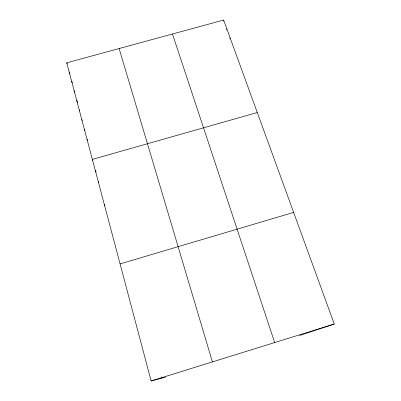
<?xml version="1.0" encoding="UTF-8"?>
<svg xmlns="http://www.w3.org/2000/svg" width="401" height="401" viewBox="0 0 401 401"><rect width="100%" height="100%" fill="white"/><g stroke="black" fill="none" stroke-linecap="round" stroke-linejoin="round"><path stroke-width="0.6" d="M223.568 21.203L223.633 20.05L66.741 62.832L151.132 380.95L165.598 377.13M226.76 30.1L226.841 28.867M229.989 38.982L230.084 37.774M299.597 335.472L334.259 324.033L223.633 20.05M151.132 380.95L334.259 324.033M120.079 263.898L293.637 212.405M257.287 112.526L92.355 159.397L92.892 160.38M104.305 204.425L104.932 205.442M98.26 181.638L98.831 182.64M95.288 170.45L96.17 172.034M87.012 139.237L87.563 140.31M84.38 129.322L84.942 130.435M81.779 119.518L82.29 120.551M79.203 109.814L79.724 110.887M76.656 100.22L77.719 102.425M74.14 90.721L74.872 92.275M71.649 81.328L72.391 82.922M69.183 72.03L69.934 73.669M66.741 62.832L67.248 63.954M172.465 34.005L274.665 342.554M119.122 48.546L212.405 361.908M161.743 376.92L162.054 378.068"/></g></svg>
